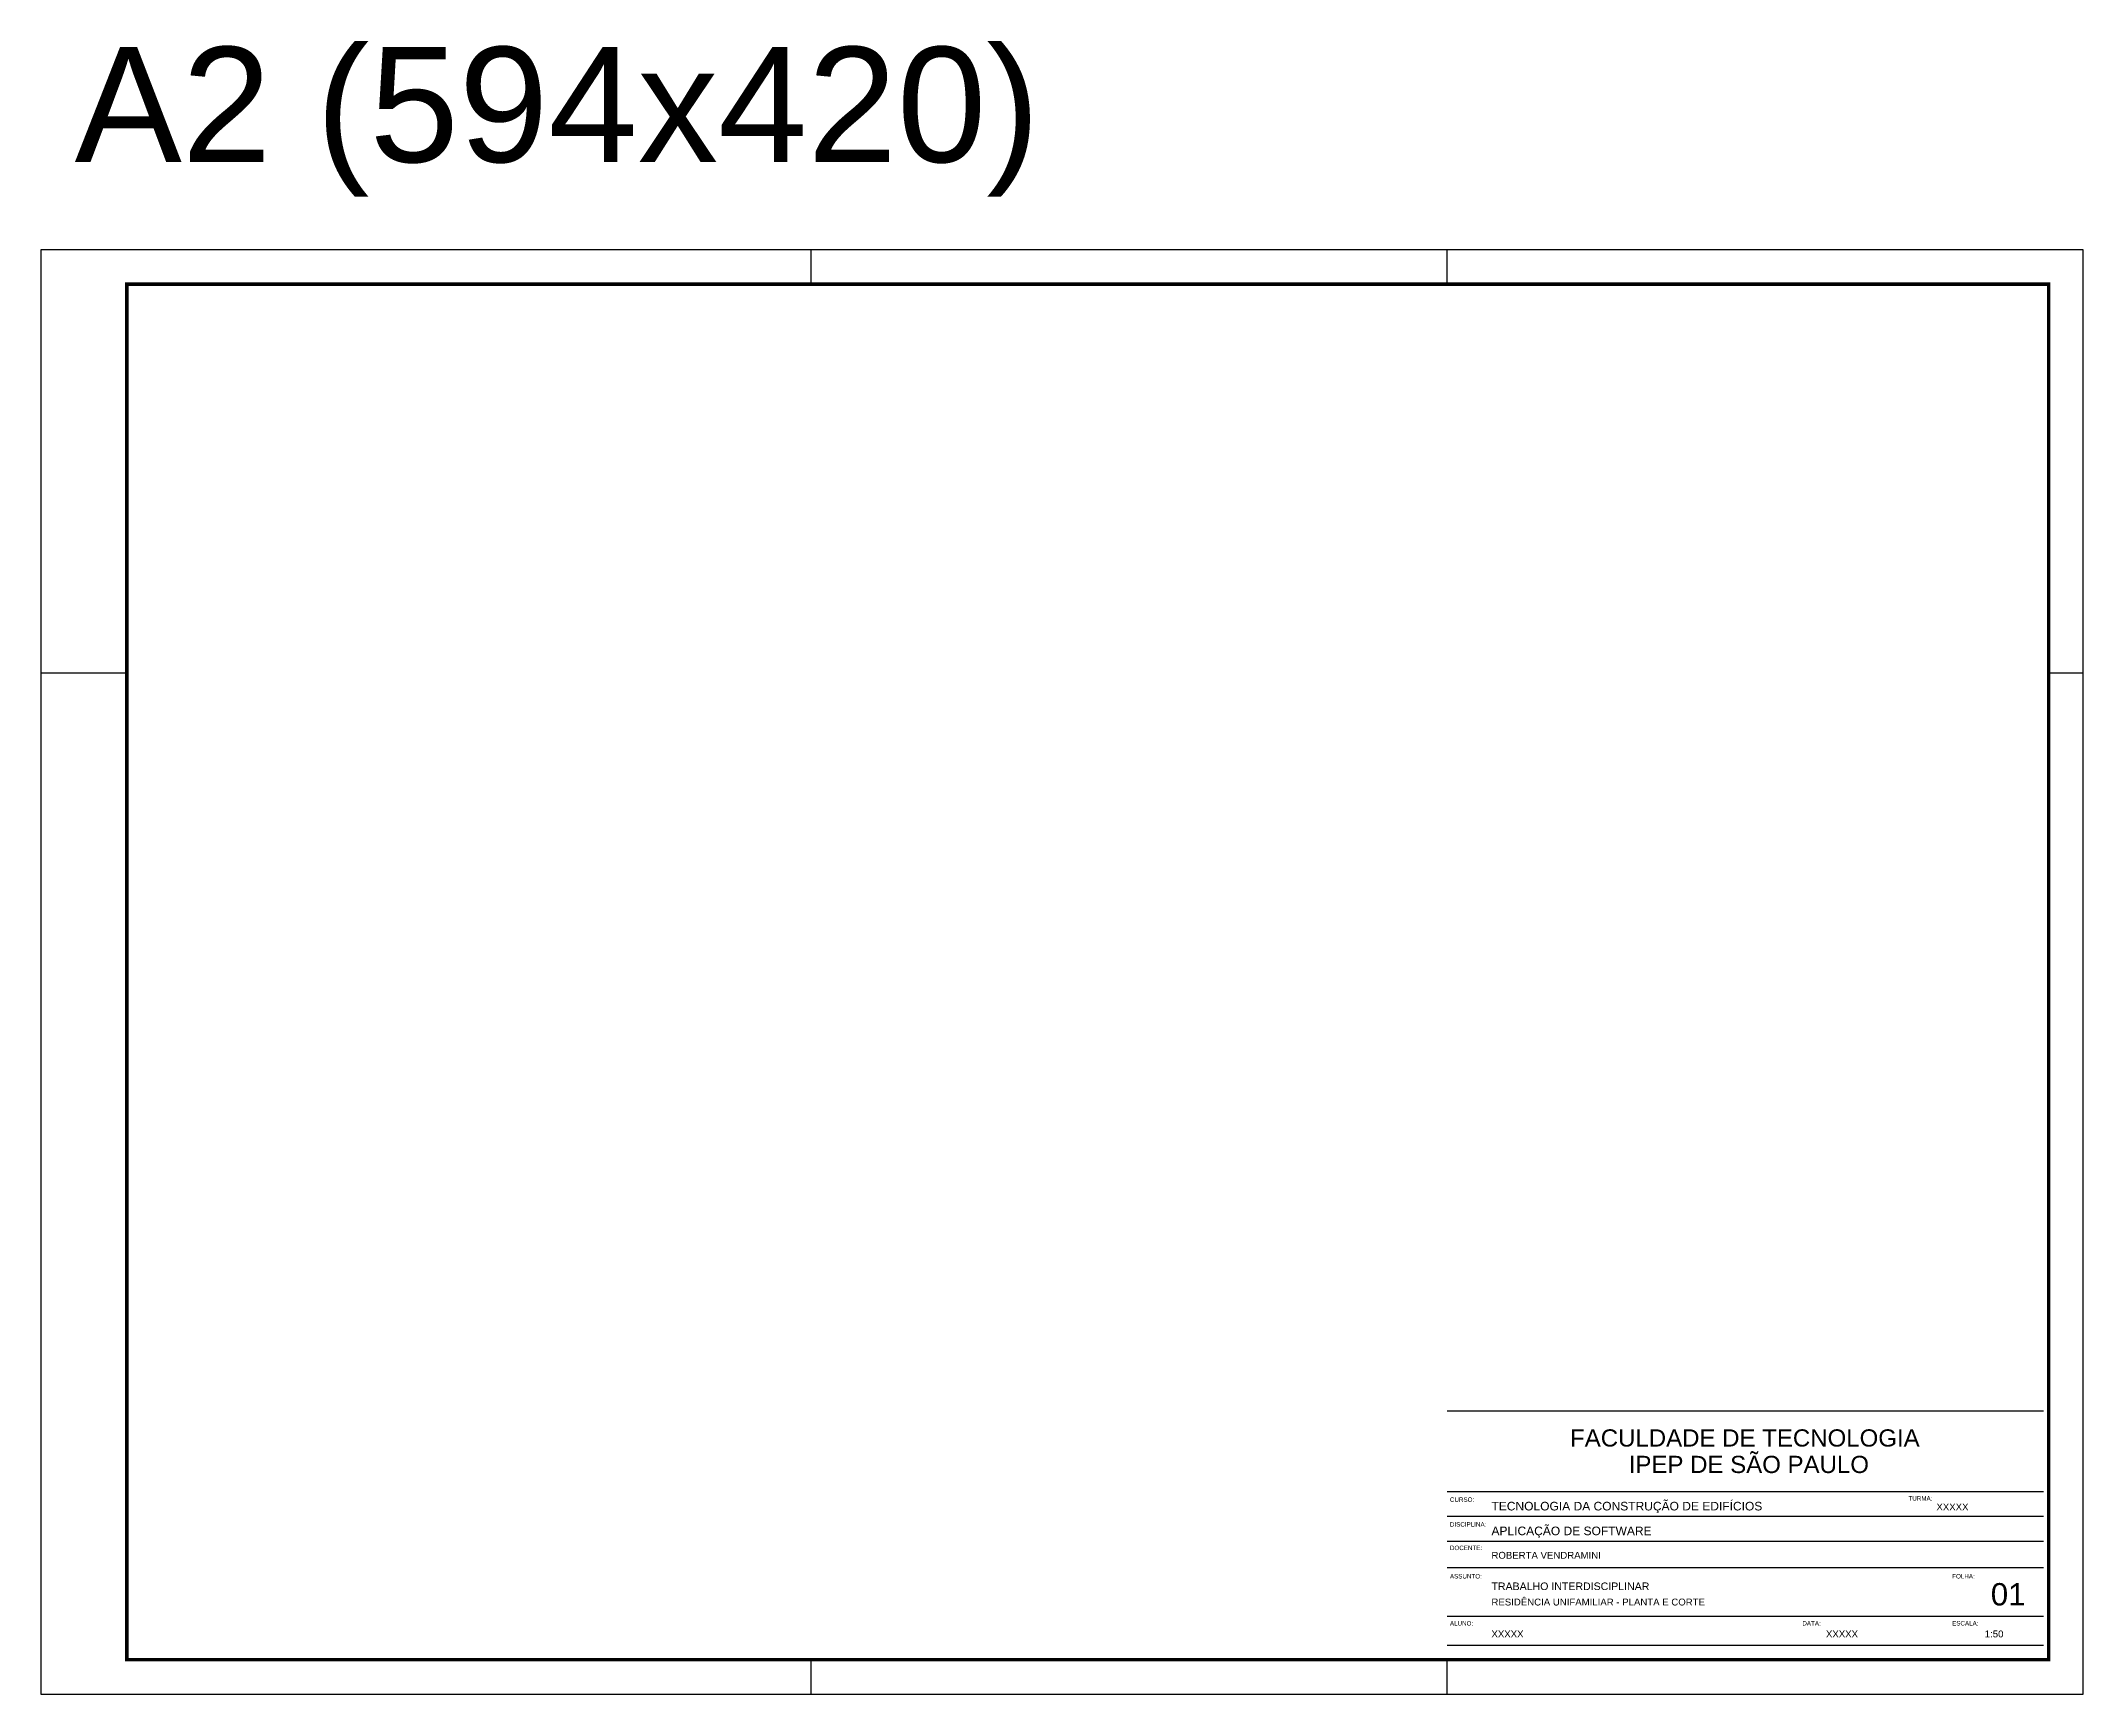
# Paper-space layout 'Folhas ABNT' of a CAD drawing. Header units: millimetres. Extents: x -50 to 3575, y 20 to 922.
# Drawn here: x 2124 to 2718, y 20 to 501 of the extents above; entities that cross this region are included whole.
import ezdxf

# ---------------------------------------------------------------- set-up
doc = ezdxf.new("R2010")
doc.units = ezdxf.units.MM
doc.layers.add('ARQ-FOLHA', color=7, linetype='Continuous')
doc.styles.add('arial', font='arial.ttf')

# ---------------------------------------------------------------- blocks, each defined once
blk = doc.blocks.new('FOLHA A2')
at = {"layer": 'ARQ-FOLHA'}
for p, q in [((594, 0), (0, 0)), ((0, 0), (0, -420)), ((224, -10), (224, 0)), ((409, -10), (409, 0)), ((594, -420), (594, 0)), ((0, -123), (25, -123)), ((584, -123), (594, -123)), ((224, -420), (224, -410)), ((409, -420), (409, -410)), ((0, -420), (594, -420))]:
    blk.add_line(p, q, dxfattribs=at)
at = {"layer": 'ARQ-FOLHA', "const_width": 1}
blk.add_lwpolyline([(25, -410), (584, -410), (584, -10), (25, -10), (25, -410)], dxfattribs=at)

psp = doc.layouts.new('Folhas ABNT')

# ---------------------------------------------------------------- linework, layer by layer
at = {"layer": 'ARQ-FOLHA'}
for p, q in [((2706.68, 102.34), (2533.18, 102.34)), ((2706.68, 78.82), (2533.18, 78.82)), ((2706.68, 71.62), (2533.18, 71.62)), ((2706.68, 64.42), (2533.18, 64.42)), ((2706.68, 56.72), (2533.18, 56.72)), ((2706.68, 42.6), (2533.18, 42.6)), ((2706.68, 34.2), (2533.18, 34.2))]:
    psp.add_line(p, q, dxfattribs=at)

# ---------------------------------------------------------------- block references
psp.add_blockref('FOLHA A2', (2124.18, 440.01), dxfattribs=at)

# ---------------------------------------------------------------- texts
at = {"layer": 'ARQ-FOLHA', "style": 'arial'}
for s, height, p in [('A2 (594x420)', 33.4769, (2134, 465.52)), ('FACULDADE DE TECNOLOGIA ', 5, (2568.95, 92.01)), ('IPEP DE SÃO PAULO', 5, (2586.02, 84.31)), ('CURSO:', 1.3, (2534.01, 75.92)), ('TURMA:', 1.3, (2667.38, 76.29)), ('TECNOLOGIA DA CONSTRUÇÃO DE EDIFÍCIOS', 2.5, (2546.09, 73.43)), ('XXXXX', 2, (2675.51, 73.44)), ('DISCIPLINA:', 1.3, (2534.01, 68.72)), ('APLICAÇÃO DE SOFTWARE', 2.5, (2546.09, 66.23)), ('DOCENTE:', 1.3, (2534.01, 61.89)), ('ROBERTA VENDRAMINI', 2, (2546.09, 59.39)), ('ASSUNTO:', 1.3, (2534.01, 53.64)), ('FOLHA:', 1.3, (2680.1, 53.64)), ('TRABALHO INTERDISCIPLINAR', 2.2, (2546.09, 50.28)), ('RESIDÊNCIA UNIFAMILIAR - PLANTA E CORTE', 2, (2546.09, 45.79)), ('ALUNO:', 1.3, (2534.01, 39.97)), ('XXXXX', 2, (2546.09, 36.52)), ('DATA:', 1.3, (2636.51, 39.97)), ('XXXXX', 2, (2643.38, 36.52)), ('ESCALA:', 1.3, (2680.07, 39.97)), ('1:50', 2, (2689.56, 36.52))]:
    psp.add_text(s, height=height, dxfattribs=at).set_placement(p)
psp.add_attdef('01', (2691.32, 45.8), '01', height=6.5, dxfattribs=at)

doc.saveas('drawing.dxf')
